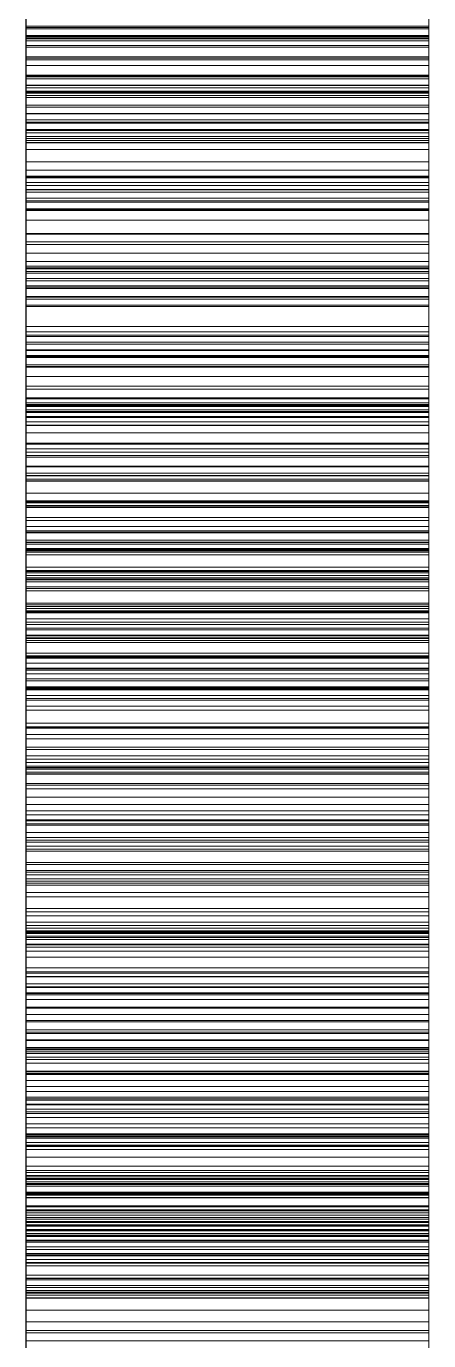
# Model space of a CAD drawing. Header units: millimetres. Extents: x 38 to 970, y 105 to 390.
# Drawn here: x 225 to 225.2, y 127.973 to 128.627 of the extents above; entities that cross this region are included whole.
import ezdxf

# ---------------------------------------------------------------- set-up
doc = ezdxf.new("R2010")
doc.units = ezdxf.units.MM
doc.linetypes.add('WP_HIDDEN', pattern=[2.3, 1.5, -0.8])
doc.layers.add('HIDDEN', color=7, linetype='WP_HIDDEN', lineweight=13)
doc.layers.add('VISIBLE', color=7, linetype='CONTINUOUS', lineweight=25)

msp = doc.modelspace()

# ---------------------------------------------------------------- linework, layer by layer
at = {"layer": 'HIDDEN', "ltscale": 1.428571}
for p, q in [((225, 128.39034), (225, 129.4316)), ((225, 129.4316), (225, 128.05533)), ((225.2, 129.4316), (225.2, 128.39034)), ((225.2, 128.05533), (225.2, 129.4316)), ((225, 129.18506), (225, 128.12785)), ((225.2, 128.12785), (225.2, 129.18506)), ((225, 127.66377), (225, 129.06905)), ((225.2, 129.06905), (225.2, 127.66377)), ((225, 127.97702), (225, 129.01829)), ((225, 129.01829), (225, 127.64202)), ((225.2, 129.01829), (225.2, 127.97702)), ((225.2, 127.64202), (225.2, 129.01829)), ((225, 128.12785), (225, 128.97623)), ((225.2, 128.97623), (225.2, 128.12785)), ((225, 128.4527), (225, 128.72099)), ((225.2, 128.72099), (225.2, 128.4527)), ((225, 128.70649), (225, 127.66377)), ((225.2, 127.66377), (225.2, 128.70649)), ((225, 128.66371), (225, 128.62111)), ((225, 128.61733), (225, 128.66203)), ((225, 128.37598), (225, 128.6609)), ((225, 128.6609), (225, 127.70627)), ((225.2, 128.62111), (225.2, 128.66371)), ((225.2, 128.66203), (225.2, 128.61733)), ((225.2, 128.6609), (225.2, 128.37598)), ((225.2, 127.70627), (225.2, 128.6609)), ((225, 128.65462), (225, 128.62083)), ((225.2, 128.62083), (225.2, 128.65462)), ((225, 128.64454), (225, 128.62237)), ((225, 128.6206), (225, 128.64263)), ((225.2, 128.62237), (225.2, 128.64454)), ((225.2, 128.64263), (225.2, 128.6206)), ((225, 128.60742), (225, 128.63688)), ((225, 128.59458), (225, 128.63452)), ((225.2, 128.63688), (225.2, 128.60742)), ((225.2, 128.63452), (225.2, 128.59458)), ((225, 128.59418), (225, 128.63417)), ((225, 128.63154), (225, 128.6263)), ((225, 128.63141), (225, 128.60171)), ((225, 128.63138), (225, 128.60084)), ((225, 128.63031), (225, 128.52521)), ((225, 128.62991), (225, 128.5834)), ((225, 128.59627), (225, 128.62818)), ((225, 128.62804), (225, 128.61172)), ((225.2, 128.63417), (225.2, 128.59418)), ((225.2, 128.6263), (225.2, 128.63154)), ((225.2, 128.60171), (225.2, 128.63141)), ((225.2, 128.60084), (225.2, 128.63138)), ((225.2, 128.52521), (225.2, 128.63031)), ((225.2, 128.5834), (225.2, 128.62991)), ((225.2, 128.62818), (225.2, 128.59627)), ((225.2, 128.61172), (225.2, 128.62804)), ((225, 128.61107), (225, 128.62759)), ((225, 128.58675), (225, 128.6269)), ((225, 128.6269), (225.2, 128.6269)), ((225, 128.6263), (225, 128.61967)), ((225, 128.6263), (225.2, 128.6263)), ((225, 128.6257), (225, 128.34813)), ((225, 128.62177), (225, 128.6257)), ((225, 128.6257), (225.2, 128.6257)), ((225, 128.62237), (225, 128.59753)), ((225, 128.62237), (225.2, 128.62237)), ((225, 128.6166), (225, 128.62177)), ((225, 128.62177), (225.2, 128.62177)), ((225.2, 128.62759), (225.2, 128.61107)), ((225.2, 128.6269), (225.2, 128.58675)), ((225.2, 128.61967), (225.2, 128.6263)), ((225.2, 128.34813), (225.2, 128.6257)), ((225.2, 128.6257), (225.2, 128.62177)), ((225.2, 128.59753), (225.2, 128.62237)), ((225.2, 128.62177), (225.2, 128.6166)), ((225, 128.62111), (225, 128.58032)), ((225, 128.62111), (225.2, 128.62111)), ((225, 128.62083), (225, 128.58773)), ((225, 128.62083), (225.2, 128.62083)), ((225, 128.59769), (225, 128.6206)), ((225, 128.6206), (225.2, 128.6206)), ((225, 128.61967), (225, 128.61164)), ((225, 128.61967), (225.2, 128.61967)), ((225, 128.57506), (225, 128.61733)), ((225, 128.61733), (225.2, 128.61733)), ((225, 128.61019), (225, 128.6166)), ((225, 128.6166), (225.2, 128.6166)), ((225.2, 128.58032), (225.2, 128.62111)), ((225.2, 128.58773), (225.2, 128.62083)), ((225.2, 128.6206), (225.2, 128.59769)), ((225.2, 128.61164), (225.2, 128.61967)), ((225.2, 128.61733), (225.2, 128.57506)), ((225.2, 128.6166), (225.2, 128.61019)), ((225, 128.61172), (225, 128.59243)), ((225, 128.61172), (225.2, 128.61172)), ((225, 128.61164), (225, 128.60222)), ((225, 128.61164), (225.2, 128.61164)), ((225, 128.61107), (225.2, 128.61107)), ((225, 128.59155), (225, 128.61107)), ((225, 128.60252), (225, 128.61019)), ((225, 128.61019), (225.2, 128.61019)), ((225.2, 128.59243), (225.2, 128.61172)), ((225.2, 128.60222), (225.2, 128.61164)), ((225.2, 128.61107), (225.2, 128.59155)), ((225.2, 128.61019), (225.2, 128.60252)), ((225, 128.57561), (225, 128.60742)), ((225, 128.60742), (225.2, 128.60742)), ((225, 128.59362), (225, 128.60252)), ((225, 128.60252), (225.2, 128.60252)), ((225, 128.60222), (225, 128.59141)), ((225, 128.60222), (225.2, 128.60222)), ((225, 128.60171), (225, 128.57104)), ((225, 128.60171), (225.2, 128.60171)), ((225.2, 128.60742), (225.2, 128.57561)), ((225.2, 128.60252), (225.2, 128.59362)), ((225.2, 128.59141), (225.2, 128.60222)), ((225.2, 128.57104), (225.2, 128.60171)), ((225, 128.60084), (225, 128.56899)), ((225, 128.60084), (225.2, 128.60084)), ((225, 128.57389), (225, 128.59769)), ((225, 128.59769), (225.2, 128.59769)), ((225, 128.59753), (225, 128.57012)), ((225, 128.59753), (225.2, 128.59753)), ((225, 128.5524), (225, 128.59627)), ((225, 128.59627), (225.2, 128.59627)), ((225.2, 128.56899), (225.2, 128.60084)), ((225.2, 128.59769), (225.2, 128.57389)), ((225.2, 128.57012), (225.2, 128.59753)), ((225.2, 128.59627), (225.2, 128.5524)), ((225, 128.55181), (225, 128.59458)), ((225, 128.59458), (225.2, 128.59458)), ((225, 128.55158), (225, 128.59418)), ((225, 128.59418), (225.2, 128.59418)), ((225, 128.58347), (225, 128.59362)), ((225, 128.59362), (225.2, 128.59362)), ((225, 128.59243), (225, 128.57017)), ((225, 128.59243), (225.2, 128.59243)), ((225, 128.59155), (225.2, 128.59155)), ((225, 128.56903), (225, 128.59155)), ((225, 128.59141), (225, 128.5792)), ((225, 128.59141), (225.2, 128.59141)), ((225.2, 128.59458), (225.2, 128.55181)), ((225.2, 128.59418), (225.2, 128.55158)), ((225.2, 128.59362), (225.2, 128.58347)), ((225.2, 128.57017), (225.2, 128.59243)), ((225.2, 128.59155), (225.2, 128.56903)), ((225.2, 128.5792), (225.2, 128.59141)), ((225, 128.58773), (225, 128.5553)), ((225, 128.58773), (225.2, 128.58773)), ((225, 128.54777), (225, 128.58675)), ((225, 128.58675), (225.2, 128.58675)), ((225, 128.57207), (225, 128.58347)), ((225, 128.58347), (225.2, 128.58347)), ((225, 128.5834), (225, 128.53619)), ((225, 128.5834), (225.2, 128.5834)), ((225.2, 128.5553), (225.2, 128.58773)), ((225.2, 128.58675), (225.2, 128.54777)), ((225.2, 128.58347), (225.2, 128.57207)), ((225.2, 128.53619), (225.2, 128.5834)), ((225, 128.58032), (225, 128.54134)), ((225, 128.58032), (225.2, 128.58032)), ((225, 128.5792), (225, 128.5656)), ((225, 128.5792), (225.2, 128.5792)), ((225, 128.5787), (225, 128.37016)), ((225, 128.33051), (225, 128.5787)), ((225, 128.5787), (225.2, 128.5787)), ((225, 128.54143), (225, 128.57561)), ((225, 128.57561), (225.2, 128.57561)), ((225.2, 128.54134), (225.2, 128.58032)), ((225.2, 128.5656), (225.2, 128.5792)), ((225.2, 128.5787), (225.2, 128.33051)), ((225.2, 128.37016), (225.2, 128.5787)), ((225.2, 128.57561), (225.2, 128.54143)), ((225, 128.53521), (225, 128.57506)), ((225, 128.57506), (225.2, 128.57506)), ((225, 128.54921), (225, 128.57389)), ((225, 128.57389), (225.2, 128.57389)), ((225, 128.55943), (225, 128.57207)), ((225, 128.57207), (225.2, 128.57207)), ((225, 128.57104), (225, 128.53942)), ((225, 128.57104), (225.2, 128.57104)), ((225, 128.57017), (225.2, 128.57017)), ((225, 128.57017), (225, 128.54568)), ((225, 128.57012), (225, 128.54015)), ((225, 128.57012), (225.2, 128.57012)), ((225, 128.56903), (225.2, 128.56903)), ((225, 128.54436), (225, 128.56903)), ((225, 128.56899), (225, 128.53584)), ((225, 128.56899), (225.2, 128.56899)), ((225.2, 128.57506), (225.2, 128.53521)), ((225.2, 128.57389), (225.2, 128.54921)), ((225.2, 128.57207), (225.2, 128.55943)), ((225.2, 128.53942), (225.2, 128.57104)), ((225.2, 128.54568), (225.2, 128.57017)), ((225.2, 128.54015), (225.2, 128.57012)), ((225.2, 128.56903), (225.2, 128.54436)), ((225.2, 128.53584), (225.2, 128.56899)), ((225, 128.5656), (225, 128.54556)), ((225, 128.5656), (225.2, 128.5656)), ((225.2, 128.54556), (225.2, 128.5656)), ((225, 128.54554), (225, 128.55943)), ((225, 128.55943), (225.2, 128.55943)), ((225.2, 128.55943), (225.2, 128.54554)), ((225, 128.5553), (225, 128.52356)), ((225, 128.5553), (225.2, 128.5553)), ((225, 128.4875), (225, 128.5524)), ((225, 128.5524), (225.2, 128.5524)), ((225, 128.50621), (225, 128.55181)), ((225, 128.55181), (225.2, 128.55181)), ((225, 128.50637), (225, 128.55158)), ((225, 128.55158), (225.2, 128.55158)), ((225.2, 128.52356), (225.2, 128.5553)), ((225.2, 128.5524), (225.2, 128.4875)), ((225.2, 128.55181), (225.2, 128.50621)), ((225.2, 128.55158), (225.2, 128.50637)), ((225, 128.52364), (225, 128.54921)), ((225, 128.54921), (225.2, 128.54921)), ((225, 128.50996), (225, 128.54777)), ((225, 128.54777), (225.2, 128.54777)), ((225, 128.54568), (225, 128.51969)), ((225, 128.54568), (225.2, 128.54568)), ((225, 128.54556), (225, 128.52377)), ((225, 128.54556), (225.2, 128.54556)), ((225, 128.53041), (225, 128.54554)), ((225, 128.54554), (225.2, 128.54554)), ((225, 128.54436), (225.2, 128.54436)), ((225, 128.51841), (225, 128.54436)), ((225.2, 128.54921), (225.2, 128.52364)), ((225.2, 128.54777), (225.2, 128.50996)), ((225.2, 128.51969), (225.2, 128.54568)), ((225.2, 128.52377), (225.2, 128.54556)), ((225.2, 128.54554), (225.2, 128.53041)), ((225.2, 128.54436), (225.2, 128.51841)), ((225, 128.50491), (225, 128.54143)), ((225, 128.54143), (225.2, 128.54143)), ((225, 128.54134), (225, 128.50418)), ((225, 128.54134), (225.2, 128.54134)), ((225, 128.54015), (225, 128.50763)), ((225, 128.54015), (225.2, 128.54015)), ((225, 128.53942), (225, 128.50683)), ((225, 128.53942), (225.2, 128.53942)), ((225, 128.53619), (225, 128.48827)), ((225, 128.53619), (225.2, 128.53619)), ((225.2, 128.54143), (225.2, 128.50491)), ((225.2, 128.50418), (225.2, 128.54134)), ((225.2, 128.50763), (225.2, 128.54015)), ((225.2, 128.50683), (225.2, 128.53942)), ((225.2, 128.48827), (225.2, 128.53619)), ((225, 128.53584), (225, 128.50139)), ((225, 128.53584), (225.2, 128.53584)), ((225, 128.49779), (225, 128.53521)), ((225, 128.53521), (225.2, 128.53521)), ((225, 128.51404), (225, 128.53041)), ((225, 128.53041), (225.2, 128.53041)), ((225.2, 128.50139), (225.2, 128.53584)), ((225.2, 128.53521), (225.2, 128.49779)), ((225.2, 128.53041), (225.2, 128.51404)), ((225, 128.52521), (225, 128.44207)), ((225, 128.52377), (225, 128.50023)), ((225, 128.52377), (225.2, 128.52377)), ((225, 128.49719), (225, 128.52364)), ((225, 128.52364), (225.2, 128.52364)), ((225, 128.52356), (225, 128.49249)), ((225, 128.52356), (225.2, 128.52356)), ((225.2, 128.44207), (225.2, 128.52521)), ((225.2, 128.50023), (225.2, 128.52377)), ((225.2, 128.52364), (225.2, 128.49719)), ((225.2, 128.49249), (225.2, 128.52356)), ((225, 128.51969), (225, 128.4922)), ((225, 128.51969), (225.2, 128.51969)), ((225, 128.51841), (225.2, 128.51841)), ((225, 128.49116), (225, 128.51841)), ((225.2, 128.4922), (225.2, 128.51969)), ((225.2, 128.51841), (225.2, 128.49116)), ((225, 128.49642), (225, 128.51404)), ((225, 128.51404), (225.2, 128.51404)), ((225.2, 128.51404), (225.2, 128.49642)), ((225, 128.47331), (225, 128.50996)), ((225, 128.50996), (225.2, 128.50996)), ((225, 128.50763), (225, 128.47254)), ((225, 128.50763), (225.2, 128.50763)), ((225, 128.50683), (225, 128.47327)), ((225, 128.50683), (225.2, 128.50683)), ((225, 128.45856), (225, 128.50637)), ((225, 128.50637), (225.2, 128.50637)), ((225, 128.45777), (225, 128.50621)), ((225, 128.50621), (225.2, 128.50621)), ((225, 128.46602), (225, 128.50491)), ((225, 128.50491), (225.2, 128.50491)), ((225, 128.50418), (225, 128.46883)), ((225, 128.50418), (225.2, 128.50418)), ((225.2, 128.50996), (225.2, 128.47331)), ((225.2, 128.47254), (225.2, 128.50763)), ((225.2, 128.47327), (225.2, 128.50683)), ((225.2, 128.50637), (225.2, 128.45856)), ((225.2, 128.50621), (225.2, 128.45777)), ((225.2, 128.50491), (225.2, 128.46602)), ((225.2, 128.46883), (225.2, 128.50418)), ((225, 128.50139), (225, 128.46563)), ((225, 128.50139), (225.2, 128.50139)), ((225, 128.50023), (225, 128.47493)), ((225, 128.50023), (225.2, 128.50023)), ((225, 128.46279), (225, 128.49779)), ((225, 128.49779), (225.2, 128.49779)), ((225, 128.46985), (225, 128.49719)), ((225, 128.49719), (225.2, 128.49719)), ((225.2, 128.46563), (225.2, 128.50139)), ((225.2, 128.47493), (225.2, 128.50023)), ((225.2, 128.49779), (225.2, 128.46279)), ((225.2, 128.49719), (225.2, 128.46985)), ((225, 128.47755), (225, 128.49642)), ((225, 128.49642), (225.2, 128.49642)), ((225, 128.49249), (225, 128.4621)), ((225, 128.49249), (225.2, 128.49249)), ((225, 128.4922), (225, 128.4632)), ((225, 128.4922), (225.2, 128.4922)), ((225, 128.49116), (225.2, 128.49116)), ((225, 128.46263), (225, 128.49116)), ((225.2, 128.49642), (225.2, 128.47755)), ((225.2, 128.4621), (225.2, 128.49249)), ((225.2, 128.4632), (225.2, 128.4922)), ((225.2, 128.49116), (225.2, 128.46263)), ((225, 128.48827), (225, 128.43966)), ((225, 128.48827), (225.2, 128.48827)), ((225, 128.40158), (225, 128.4875)), ((225, 128.4875), (225.2, 128.4875)), ((225.2, 128.43966), (225.2, 128.48827)), ((225.2, 128.4875), (225.2, 128.40158)), ((225, 128.45744), (225, 128.47755)), ((225, 128.47755), (225.2, 128.47755)), ((225.2, 128.47755), (225.2, 128.45744)), ((225, 128.47493), (225, 128.44789)), ((225, 128.47493), (225.2, 128.47493)), ((225, 128.43783), (225, 128.47331)), ((225, 128.47331), (225.2, 128.47331)), ((225, 128.47327), (225, 128.43876)), ((225, 128.47327), (225.2, 128.47327)), ((225, 128.47254), (225, 128.43489)), ((225, 128.47254), (225.2, 128.47254)), ((225.2, 128.44789), (225.2, 128.47493)), ((225.2, 128.47331), (225.2, 128.43783)), ((225.2, 128.43876), (225.2, 128.47327)), ((225.2, 128.43489), (225.2, 128.47254)), ((225, 128.44163), (225, 128.46985)), ((225, 128.46985), (225.2, 128.46985)), ((225, 128.46883), (225, 128.4353)), ((225, 128.46883), (225.2, 128.46883)), ((225, 128.42478), (225, 128.46602)), ((225, 128.46602), (225.2, 128.46602)), ((225, 128.46563), (225, 128.42856)), ((225, 128.46563), (225.2, 128.46563)), ((225.2, 128.46985), (225.2, 128.44163)), ((225.2, 128.4353), (225.2, 128.46883)), ((225.2, 128.46602), (225.2, 128.42478)), ((225.2, 128.42856), (225.2, 128.46563)), ((225, 128.4632), (225, 128.43271)), ((225, 128.4632), (225.2, 128.4632)), ((225, 128.43022), (225, 128.46279)), ((225, 128.46279), (225.2, 128.46279)), ((225, 128.46263), (225.2, 128.46263)), ((225, 128.43282), (225, 128.46263)), ((225, 128.4621), (225, 128.43239)), ((225, 128.4621), (225.2, 128.4621)), ((225, 128.40813), (225, 128.45856)), ((225, 128.45856), (225.2, 128.45856)), ((225, 128.40787), (225, 128.45777)), ((225, 128.45777), (225.2, 128.45777)), ((225.2, 128.43271), (225.2, 128.4632)), ((225.2, 128.46279), (225.2, 128.43022)), ((225.2, 128.46263), (225.2, 128.43282)), ((225.2, 128.43239), (225.2, 128.4621)), ((225.2, 128.45856), (225.2, 128.40813)), ((225.2, 128.45777), (225.2, 128.40787)), ((225, 128.43608), (225, 128.45744)), ((225, 128.45744), (225.2, 128.45744)), ((225, 128.44638), (225, 128.4527)), ((225, 128.4527), (225.2, 128.4527)), ((225.2, 128.45744), (225.2, 128.43608)), ((225.2, 128.4527), (225.2, 128.44638)), ((225, 128.44789), (225, 128.41909)), ((225, 128.44789), (225.2, 128.44789)), ((225, 128.43829), (225, 128.44638)), ((225, 128.44638), (225.2, 128.44638)), ((225.2, 128.41909), (225.2, 128.44789)), ((225.2, 128.44638), (225.2, 128.43829)), ((225, 128.44207), (225, 128.36596)), ((225, 128.44207), (225.2, 128.44207)), ((225, 128.41253), (225, 128.44163)), ((225, 128.44163), (225.2, 128.44163)), ((225, 128.43966), (225, 128.39034)), ((225, 128.43966), (225.2, 128.43966)), ((225, 128.43876), (225, 128.40328)), ((225, 128.43876), (225.2, 128.43876)), ((225, 128.42843), (225, 128.43829)), ((225, 128.43829), (225.2, 128.43829)), ((225.2, 128.36596), (225.2, 128.44207)), ((225.2, 128.44163), (225.2, 128.41253)), ((225.2, 128.39034), (225.2, 128.43966)), ((225.2, 128.40328), (225.2, 128.43876)), ((225.2, 128.43829), (225.2, 128.42843)), ((225, 128.40352), (225, 128.43783)), ((225, 128.43783), (225.2, 128.43783)), ((225, 128.41348), (225, 128.43608)), ((225, 128.43608), (225.2, 128.43608)), ((225, 128.4353), (225, 128.41949)), ((225, 128.4353), (225.2, 128.4353)), ((225, 128.43489), (225, 128.39468)), ((225, 128.43489), (225.2, 128.43489)), ((225, 128.43282), (225.2, 128.43282)), ((225, 128.40171), (225, 128.43282)), ((225, 128.43271), (225, 128.40071)), ((225, 128.43271), (225.2, 128.43271)), ((225, 128.43239), (225, 128.40337)), ((225, 128.43239), (225.2, 128.43239)), ((225.2, 128.43783), (225.2, 128.40352)), ((225.2, 128.43608), (225.2, 128.41348)), ((225.2, 128.41949), (225.2, 128.4353)), ((225.2, 128.39468), (225.2, 128.43489)), ((225.2, 128.43282), (225.2, 128.40171)), ((225.2, 128.40071), (225.2, 128.43271)), ((225.2, 128.40337), (225.2, 128.43239)), ((225, 128.41503), (225, 128.43022)), ((225, 128.43022), (225.2, 128.43022)), ((225, 128.42856), (225, 128.39019)), ((225, 128.42856), (225.2, 128.42856)), ((225, 128.4168), (225, 128.42843)), ((225, 128.42843), (225.2, 128.42843)), ((225.2, 128.43022), (225.2, 128.41503)), ((225.2, 128.39019), (225.2, 128.42856)), ((225.2, 128.42843), (225.2, 128.4168)), ((225, 128.38118), (225, 128.42478)), ((225, 128.42478), (225.2, 128.42478)), ((225, 128.41949), (225, 128.4047)), ((225, 128.41949), (225.2, 128.41949)), ((225, 128.41909), (225, 128.38854)), ((225, 128.41909), (225.2, 128.41909)), ((225.2, 128.42478), (225.2, 128.38118)), ((225.2, 128.4047), (225.2, 128.41949)), ((225.2, 128.38854), (225.2, 128.41909)), ((225, 128.40341), (225, 128.4168)), ((225, 128.4168), (225.2, 128.4168)), ((225, 128.40082), (225, 128.41503)), ((225, 128.41503), (225.2, 128.41503)), ((225, 128.38984), (225, 128.41348)), ((225, 128.41348), (225.2, 128.41348)), ((225, 128.38254), (225, 128.41253)), ((225, 128.41253), (225.2, 128.41253)), ((225.2, 128.4168), (225.2, 128.40341)), ((225.2, 128.41503), (225.2, 128.40082)), ((225.2, 128.41348), (225.2, 128.38984)), ((225.2, 128.41253), (225.2, 128.38254)), ((225, 128.35509), (225, 128.40813)), ((225, 128.40813), (225.2, 128.40813)), ((225, 128.35784), (225, 128.40787)), ((225, 128.40787), (225.2, 128.40787)), ((225.2, 128.40813), (225.2, 128.35509)), ((225.2, 128.40787), (225.2, 128.35784)), ((225, 128.4047), (225, 128.39094)), ((225, 128.4047), (225.2, 128.4047)), ((225, 128.37037), (225, 128.40352)), ((225, 128.40352), (225.2, 128.40352)), ((225, 128.38825), (225, 128.40341)), ((225, 128.40341), (225.2, 128.40341)), ((225, 128.40337), (225, 128.37502)), ((225, 128.40337), (225.2, 128.40337)), ((225, 128.40328), (225, 128.36683)), ((225, 128.40328), (225.2, 128.40328)), ((225, 128.40171), (225.2, 128.40171)), ((225, 128.36932), (225, 128.40171)), ((225, 128.29462), (225, 128.40158)), ((225, 128.40158), (225.2, 128.40158)), ((225, 128.38759), (225, 128.40082)), ((225, 128.40082), (225.2, 128.40082)), ((225, 128.40071), (225, 128.36721)), ((225, 128.40071), (225.2, 128.40071)), ((225.2, 128.39094), (225.2, 128.4047)), ((225.2, 128.40352), (225.2, 128.37037)), ((225.2, 128.40341), (225.2, 128.38825)), ((225.2, 128.37502), (225.2, 128.40337)), ((225.2, 128.36683), (225.2, 128.40328)), ((225.2, 128.40171), (225.2, 128.36932)), ((225.2, 128.40158), (225.2, 128.29462)), ((225.2, 128.40082), (225.2, 128.38759)), ((225.2, 128.36721), (225.2, 128.40071)), ((225, 128.39468), (225, 128.35191)), ((225, 128.39468), (225.2, 128.39468)), ((225.2, 128.35191), (225.2, 128.39468)), ((225, 128.39094), (225, 128.37819)), ((225, 128.39094), (225.2, 128.39094)), ((225, 128.39034), (225.2, 128.39034)), ((225, 128.39019), (225, 128.35052)), ((225, 128.39019), (225.2, 128.39019)), ((225, 128.36535), (225, 128.38984)), ((225, 128.38984), (225.2, 128.38984)), ((225, 128.38854), (225, 128.35624)), ((225, 128.38854), (225.2, 128.38854)), ((225, 128.37133), (225, 128.38825)), ((225, 128.38825), (225.2, 128.38825)), ((225, 128.37534), (225, 128.38759)), ((225, 128.38759), (225.2, 128.38759)), ((225.2, 128.37819), (225.2, 128.39094)), ((225.2, 128.35052), (225.2, 128.39019)), ((225.2, 128.38984), (225.2, 128.36535)), ((225.2, 128.35624), (225.2, 128.38854)), ((225.2, 128.38825), (225.2, 128.37133)), ((225.2, 128.38759), (225.2, 128.37534)), ((225, 128.35166), (225, 128.38254)), ((225, 128.38254), (225.2, 128.38254)), ((225, 128.33523), (225, 128.38118)), ((225, 128.38118), (225.2, 128.38118)), ((225.2, 128.38254), (225.2, 128.35166)), ((225.2, 128.38118), (225.2, 128.33523)), ((225, 128.37819), (225, 128.36647)), ((225, 128.37819), (225.2, 128.37819)), ((225, 128.04553), (225, 128.37598)), ((225, 128.37598), (225.2, 128.37598)), ((225, 127.69452), (225, 128.37598)), ((225, 128.37598), (225, 127.76355)), ((225, 128.36407), (225, 128.37534)), ((225, 128.37534), (225.2, 128.37534)), ((225, 128.37502), (225, 128.34735)), ((225, 128.37502), (225.2, 128.37502)), ((225.2, 128.36647), (225.2, 128.37819)), ((225.2, 128.37598), (225.2, 128.04553)), ((225.2, 128.37598), (225.2, 127.69452)), ((225.2, 127.76355), (225.2, 128.37598)), ((225.2, 128.37534), (225.2, 128.36407)), ((225.2, 128.34735), (225.2, 128.37502)), ((225, 128.35263), (225, 128.37133)), ((225, 128.37133), (225.2, 128.37133)), ((225, 128.3384), (225, 128.37037)), ((225, 128.37037), (225.2, 128.37037)), ((225, 128.37016), (225, 127.29953)), ((225, 128.37016), (225.2, 128.37016)), ((225, 128.36932), (225.2, 128.36932)), ((225, 128.33564), (225, 128.36932)), ((225, 128.36721), (225, 128.33221)), ((225, 128.36721), (225.2, 128.36721)), ((225, 128.36683), (225, 128.32943)), ((225, 128.36683), (225.2, 128.36683)), ((225, 128.36647), (225, 128.35576)), ((225, 128.36647), (225.2, 128.36647)), ((225.2, 128.37133), (225.2, 128.35263)), ((225.2, 128.37037), (225.2, 128.3384)), ((225.2, 127.29953), (225.2, 128.37016)), ((225.2, 128.36932), (225.2, 128.33564)), ((225.2, 128.33221), (225.2, 128.36721)), ((225.2, 128.32943), (225.2, 128.36683)), ((225.2, 128.35576), (225.2, 128.36647)), ((225, 128.36596), (225, 128.29687)), ((225, 128.36596), (225.2, 128.36596)), ((225, 128.34002), (225, 128.36535)), ((225, 128.36535), (225.2, 128.36535)), ((225, 128.35378), (225, 128.36407)), ((225, 128.36407), (225.2, 128.36407)), ((225.2, 128.29687), (225.2, 128.36596)), ((225.2, 128.36535), (225.2, 128.34002)), ((225.2, 128.36407), (225.2, 128.35378)), ((225, 128.30771), (225, 128.35784)), ((225, 128.35784), (225.2, 128.35784)), ((225, 128.35624), (225, 128.3215)), ((225, 128.35624), (225.2, 128.35624)), ((225, 128.35576), (225, 128.34607)), ((225, 128.35576), (225.2, 128.35576)), ((225, 128.31023), (225, 128.35509)), ((225, 128.35509), (225.2, 128.35509)), ((225, 128.33614), (225, 128.35378)), ((225, 128.35378), (225.2, 128.35378)), ((225.2, 128.35784), (225.2, 128.30771)), ((225.2, 128.3215), (225.2, 128.35624)), ((225.2, 128.34607), (225.2, 128.35576)), ((225.2, 128.35509), (225.2, 128.31023)), ((225.2, 128.35378), (225.2, 128.33614)), ((225, 128.32402), (225, 128.35263)), ((225, 128.35263), (225.2, 128.35263)), ((225, 128.35191), (225, 128.3075)), ((225, 128.35191), (225.2, 128.35191)), ((225, 128.32675), (225, 128.35166)), ((225, 128.35166), (225.2, 128.35166)), ((225, 128.35052), (225, 128.32393)), ((225, 128.35052), (225.2, 128.35052)), ((225, 128.34813), (225, 128.33915)), ((225, 128.34813), (225.2, 128.34813)), ((225, 128.34735), (225, 128.32036)), ((225, 128.34735), (225.2, 128.34735)), ((225.2, 128.35263), (225.2, 128.32402)), ((225.2, 128.3075), (225.2, 128.35191)), ((225.2, 128.35166), (225.2, 128.32675)), ((225.2, 128.32393), (225.2, 128.35052)), ((225.2, 128.33915), (225.2, 128.34813)), ((225.2, 128.32036), (225.2, 128.34735)), ((225, 128.34607), (225, 128.3374)), ((225, 128.34607), (225.2, 128.34607)), ((225, 128.31385), (225, 128.34002)), ((225, 128.34002), (225.2, 128.34002)), ((225.2, 128.3374), (225.2, 128.34607)), ((225.2, 128.34002), (225.2, 128.31385)), ((225, 128.33915), (225, 128.32762)), ((225, 128.33915), (225.2, 128.33915)), ((225, 128.30758), (225, 128.3384)), ((225, 128.3384), (225.2, 128.3384)), ((225, 128.3374), (225, 128.32313)), ((225, 128.3374), (225.2, 128.3374)), ((225, 128.32242), (225, 128.33614)), ((225, 128.33614), (225.2, 128.33614)), ((225, 128.33564), (225.2, 128.33564)), ((225, 128.30138), (225, 128.33564)), ((225, 128.29169), (225, 128.33523)), ((225, 128.33523), (225.2, 128.33523)), ((225.2, 128.32762), (225.2, 128.33915)), ((225.2, 128.3384), (225.2, 128.30758)), ((225.2, 128.32313), (225.2, 128.3374)), ((225.2, 128.33614), (225.2, 128.32242)), ((225.2, 128.33564), (225.2, 128.30138)), ((225.2, 128.33523), (225.2, 128.29169)), ((225, 128.33221), (225, 128.29746)), ((225, 128.33221), (225.2, 128.33221)), ((225, 128.31513), (225, 128.33051)), ((225, 128.33051), (225.2, 128.33051)), ((225, 128.32943), (225, 128.29168)), ((225, 128.32943), (225.2, 128.32943)), ((225, 128.32762), (225, 128.31354)), ((225, 128.32762), (225.2, 128.32762)), ((225.2, 128.29746), (225.2, 128.33221)), ((225.2, 128.33051), (225.2, 128.31513)), ((225.2, 128.29168), (225.2, 128.32943)), ((225.2, 128.31354), (225.2, 128.32762)), ((225, 128.30236), (225, 128.32675)), ((225, 128.32675), (225.2, 128.32675)), ((225, 128.29258), (225, 128.32402)), ((225, 128.32402), (225.2, 128.32402)), ((225, 128.32393), (225, 128.29793)), ((225, 128.32393), (225.2, 128.32393)), ((225, 128.32313), (225, 128.31293)), ((225, 128.32313), (225.2, 128.32313)), ((225, 128.31261), (225, 128.32242)), ((225, 128.32242), (225.2, 128.32242)), ((225, 128.3215), (225, 128.28881)), ((225, 128.3215), (225.2, 128.3215)), ((225.2, 128.32675), (225.2, 128.30236)), ((225.2, 128.32402), (225.2, 128.29258)), ((225.2, 128.29793), (225.2, 128.32393)), ((225.2, 128.31293), (225.2, 128.32313)), ((225.2, 128.32242), (225.2, 128.31261)), ((225.2, 128.28881), (225.2, 128.3215)), ((225, 128.32036), (225, 128.29406)), ((225, 128.32036), (225.2, 128.32036)), ((225, 128.29838), (225, 128.31513)), ((225, 128.31513), (225.2, 128.31513)), ((225.2, 128.29406), (225.2, 128.32036)), ((225.2, 128.31513), (225.2, 128.29838)), ((225, 128.28683), (225, 128.31385)), ((225, 128.31385), (225.2, 128.31385)), ((225, 128.31354), (225, 128.29691)), ((225, 128.31354), (225.2, 128.31354)), ((225, 128.31293), (225, 128.30681)), ((225, 128.31293), (225.2, 128.31293)), ((225, 128.30673), (225, 128.31261)), ((225, 128.31261), (225.2, 128.31261)), ((225, 128.26718), (225, 128.31023)), ((225, 128.31023), (225.2, 128.31023)), ((225, 128.25746), (225, 128.30771)), ((225, 128.30771), (225.2, 128.30771)), ((225, 128.27794), (225, 128.30758)), ((225, 128.30758), (225.2, 128.30758)), ((225, 128.3075), (225, 128.2624)), ((225, 128.3075), (225.2, 128.3075)), ((225.2, 128.31385), (225.2, 128.28683)), ((225.2, 128.29691), (225.2, 128.31354)), ((225.2, 128.30681), (225.2, 128.31293)), ((225.2, 128.31261), (225.2, 128.30673)), ((225.2, 128.31023), (225.2, 128.26718)), ((225.2, 128.30771), (225.2, 128.25746)), ((225.2, 128.30758), (225.2, 128.27794)), ((225.2, 128.2624), (225.2, 128.3075)), ((225, 128.30681), (225, 128.30477)), ((225, 128.30681), (225.2, 128.30681)), ((225, 128.30477), (225, 128.30673)), ((225, 128.30673), (225.2, 128.30673)), ((225, 128.30477), (225.2, 128.30477)), ((225, 128.27849), (225, 128.30236)), ((225, 128.30236), (225.2, 128.30236)), ((225, 128.30138), (225.2, 128.30138)), ((225, 128.2684), (225, 128.30138)), ((225.2, 128.30477), (225.2, 128.30681)), ((225.2, 128.30673), (225.2, 128.30477)), ((225.2, 128.30236), (225.2, 128.27849)), ((225.2, 128.30138), (225.2, 128.2684)), ((225, 128.28025), (225, 128.29838)), ((225, 128.29838), (225.2, 128.29838)), ((225, 128.29793), (225, 128.27252)), ((225, 128.29793), (225.2, 128.29793)), ((225, 128.29746), (225, 128.26414)), ((225, 128.29746), (225.2, 128.29746)), ((225, 128.29691), (225, 128.27774)), ((225, 128.29691), (225.2, 128.29691)), ((225, 128.29687), (225, 128.2348)), ((225, 128.29687), (225.2, 128.29687)), ((225, 128.16397), (225, 128.29462)), ((225.2, 128.29838), (225.2, 128.28025)), ((225.2, 128.27252), (225.2, 128.29793)), ((225.2, 128.26414), (225.2, 128.29746)), ((225.2, 128.27774), (225.2, 128.29691)), ((225.2, 128.2348), (225.2, 128.29687)), ((225.2, 128.29462), (225.2, 128.16397)), ((225, 128.29406), (225, 128.26843)), ((225, 128.29406), (225.2, 128.29406)), ((225, 128.25831), (225, 128.29258)), ((225, 128.29258), (225.2, 128.29258)), ((225, 128.25025), (225, 128.29169)), ((225, 128.29169), (225.2, 128.29169)), ((225, 128.29168), (225, 128.25492)), ((225, 128.29168), (225.2, 128.29168)), ((225, 128.28881), (225, 128.25815)), ((225, 128.28881), (225.2, 128.28881)), ((225.2, 128.26843), (225.2, 128.29406)), ((225.2, 128.29258), (225.2, 128.25831)), ((225.2, 128.29169), (225.2, 128.25025)), ((225.2, 128.25492), (225.2, 128.29168)), ((225.2, 128.25815), (225.2, 128.28881)), ((225, 128.25897), (225, 128.28683)), ((225, 128.28683), (225.2, 128.28683)), ((225.2, 128.28683), (225.2, 128.25897)), ((225, 128.26075), (225, 128.28025)), ((225, 128.28025), (225.2, 128.28025)), ((225, 128.25513), (225, 128.27849)), ((225, 128.27849), (225.2, 128.27849)), ((225, 128.24946), (225, 128.27794)), ((225, 128.27794), (225.2, 128.27794)), ((225, 128.27774), (225, 128.25602)), ((225, 128.27774), (225.2, 128.27774)), ((225, 128.2747), (225, 128.22594)), ((225, 128.15868), (225, 128.2747)), ((225, 128.2747), (225.2, 128.2747)), ((225.2, 128.28025), (225.2, 128.26075)), ((225.2, 128.27849), (225.2, 128.25513)), ((225.2, 128.27794), (225.2, 128.24946)), ((225.2, 128.25602), (225.2, 128.27774)), ((225.2, 128.2747), (225.2, 128.15868)), ((225.2, 128.22594), (225.2, 128.2747)), ((225, 128.27252), (225, 128.2477)), ((225, 128.27252), (225.2, 128.27252)), ((225, 128.26843), (225, 128.24348)), ((225, 128.26843), (225.2, 128.26843)), ((225, 128.2684), (225.2, 128.2684)), ((225, 128.23667), (225, 128.2684)), ((225.2, 128.2477), (225.2, 128.27252)), ((225.2, 128.24348), (225.2, 128.26843)), ((225.2, 128.2684), (225.2, 128.23667)), ((225, 128.22593), (225, 128.26718)), ((225, 128.26718), (225.2, 128.26718)), ((225, 128.26414), (225, 128.23225)), ((225, 128.26414), (225.2, 128.26414)), ((225, 128.2624), (225, 128.21659)), ((225, 128.2624), (225.2, 128.2624)), ((225.2, 128.26718), (225.2, 128.22593)), ((225.2, 128.23225), (225.2, 128.26414)), ((225.2, 128.21659), (225.2, 128.2624)), ((225, 128.23987), (225, 128.26075)), ((225, 128.26075), (225.2, 128.26075)), ((225, 128.23027), (225, 128.25897)), ((225, 128.25897), (225.2, 128.25897)), ((225, 128.2212), (225, 128.25831)), ((225, 128.25831), (225.2, 128.25831)), ((225, 128.25815), (225, 128.22953)), ((225, 128.25815), (225.2, 128.25815)), ((225, 128.2071), (225, 128.25746)), ((225, 128.25746), (225.2, 128.25746)), ((225, 128.25602), (225, 128.23175)), ((225, 128.25602), (225.2, 128.25602)), ((225, 128.2323), (225, 128.25513)), ((225, 128.25513), (225.2, 128.25513)), ((225.2, 128.26075), (225.2, 128.23987)), ((225.2, 128.25897), (225.2, 128.23027)), ((225.2, 128.25831), (225.2, 128.2212)), ((225.2, 128.22953), (225.2, 128.25815)), ((225.2, 128.25746), (225.2, 128.2071)), ((225.2, 128.23175), (225.2, 128.25602)), ((225.2, 128.25513), (225.2, 128.2323)), ((225, 128.25492), (225, 128.21917)), ((225, 128.25492), (225.2, 128.25492)), ((225, 128.21093), (225, 128.25025)), ((225, 128.25025), (225.2, 128.25025)), ((225, 128.22215), (225, 128.24946)), ((225, 128.24946), (225.2, 128.24946)), ((225.2, 128.21917), (225.2, 128.25492)), ((225.2, 128.25025), (225.2, 128.21093)), ((225.2, 128.24946), (225.2, 128.22215)), ((225, 128.2477), (225, 128.22346)), ((225, 128.2477), (225.2, 128.2477)), ((225, 128.24348), (225, 128.21921)), ((225, 128.24348), (225.2, 128.24348)), ((225.2, 128.22346), (225.2, 128.2477)), ((225.2, 128.21921), (225.2, 128.24348)), ((225, 128.21761), (225, 128.23987)), ((225, 128.23987), (225.2, 128.23987)), ((225, 128.23667), (225.2, 128.23667)), ((225, 128.20622), (225, 128.23667)), ((225.2, 128.23987), (225.2, 128.21761)), ((225.2, 128.23667), (225.2, 128.20622)), ((225, 128.2348), (225, 128.17976)), ((225, 128.2348), (225.2, 128.2348)), ((225, 128.20998), (225, 128.2323)), ((225, 128.2323), (225.2, 128.2323)), ((225, 128.23225), (225, 128.20179)), ((225, 128.23225), (225.2, 128.23225)), ((225, 128.23175), (225, 128.20494)), ((225, 128.23175), (225.2, 128.23175)), ((225, 128.20072), (225, 128.23027)), ((225, 128.23027), (225.2, 128.23027)), ((225, 128.22953), (225, 128.20295)), ((225, 128.22953), (225.2, 128.22953)), ((225.2, 128.17976), (225.2, 128.2348)), ((225.2, 128.2323), (225.2, 128.20998)), ((225.2, 128.20179), (225.2, 128.23225)), ((225.2, 128.20494), (225.2, 128.23175)), ((225.2, 128.23027), (225.2, 128.20072)), ((225.2, 128.20295), (225.2, 128.22953)), ((225, 128.22594), (225, 128.17658)), ((225, 128.22594), (225.2, 128.22594)), ((225, 128.18649), (225, 128.22593)), ((225, 128.22593), (225.2, 128.22593)), ((225, 128.22346), (225, 128.19982)), ((225, 128.22346), (225.2, 128.22346)), ((225.2, 128.17658), (225.2, 128.22594)), ((225.2, 128.22593), (225.2, 128.18649)), ((225.2, 128.19982), (225.2, 128.22346)), ((225, 128.19601), (225, 128.22215)), ((225, 128.22215), (225.2, 128.22215)), ((225, 128.18127), (225, 128.2212)), ((225, 128.2212), (225.2, 128.2212)), ((225, 128.21921), (225, 128.19603)), ((225, 128.21921), (225.2, 128.21921)), ((225, 128.21917), (225, 128.18441)), ((225, 128.21917), (225.2, 128.21917)), ((225, 128.19397), (225, 128.21761)), ((225, 128.21761), (225.2, 128.21761)), ((225, 128.21659), (225, 128.17008)), ((225, 128.21659), (225.2, 128.21659)), ((225.2, 128.22215), (225.2, 128.19601)), ((225.2, 128.2212), (225.2, 128.18127)), ((225.2, 128.19603), (225.2, 128.21921)), ((225.2, 128.18441), (225.2, 128.21917)), ((225.2, 128.21761), (225.2, 128.19397)), ((225.2, 128.17008), (225.2, 128.21659)), ((225, 128.17371), (225, 128.21093)), ((225, 128.21093), (225.2, 128.21093)), ((225, 128.18818), (225, 128.20998)), ((225, 128.20998), (225.2, 128.20998)), ((225.2, 128.21093), (225.2, 128.17371)), ((225.2, 128.20998), (225.2, 128.18818)), ((225, 128.15662), (225, 128.2071)), ((225, 128.2071), (225.2, 128.2071)), ((225, 128.20622), (225.2, 128.20622)), ((225, 128.17704), (225, 128.20622)), ((225, 128.20494), (225, 128.17613)), ((225, 128.20494), (225.2, 128.20494)), ((225, 128.20295), (225, 128.17841)), ((225, 128.20295), (225.2, 128.20295)), ((225.2, 128.2071), (225.2, 128.15662)), ((225.2, 128.20622), (225.2, 128.17704)), ((225.2, 128.17613), (225.2, 128.20494)), ((225.2, 128.17841), (225.2, 128.20295)), ((225, 128.20179), (225, 128.17276)), ((225, 128.20179), (225.2, 128.20179)), ((225, 128.17033), (225, 128.20072)), ((225, 128.20072), (225.2, 128.20072)), ((225, 128.19982), (225, 128.17677)), ((225, 128.19982), (225.2, 128.19982)), ((225.2, 128.17276), (225.2, 128.20179)), ((225.2, 128.20072), (225.2, 128.17033)), ((225.2, 128.17677), (225.2, 128.19982)), ((225, 128.19603), (225, 128.17434)), ((225, 128.19603), (225.2, 128.19603)), ((225, 128.17564), (225, 128.19601)), ((225, 128.19601), (225.2, 128.19601)), ((225, 128.16896), (225, 128.19397)), ((225, 128.19397), (225.2, 128.19397)), ((225.2, 128.17434), (225.2, 128.19603)), ((225.2, 128.19601), (225.2, 128.17564)), ((225.2, 128.19397), (225.2, 128.16896)), ((225, 128.1669), (225, 128.18818)), ((225, 128.18818), (225.2, 128.18818)), ((225, 128.14885), (225, 128.18649)), ((225, 128.18649), (225.2, 128.18649)), ((225, 128.18441), (225, 128.15064)), ((225, 128.18441), (225.2, 128.18441)), ((225.2, 128.18818), (225.2, 128.1669)), ((225.2, 128.18649), (225.2, 128.14885)), ((225.2, 128.15064), (225.2, 128.18441)), ((225, 128.1385), (225, 128.18127)), ((225, 128.18127), (225.2, 128.18127)), ((225, 128.17976), (225, 128.13174)), ((225, 128.17976), (225.2, 128.17976)), ((225, 128.17841), (225, 128.1559)), ((225, 128.17841), (225.2, 128.17841)), ((225, 128.17704), (225.2, 128.17704)), ((225, 128.14913), (225, 128.17704)), ((225, 128.17677), (225, 128.15431)), ((225, 128.17677), (225.2, 128.17677)), ((225.2, 128.18127), (225.2, 128.1385)), ((225.2, 128.13174), (225.2, 128.17976)), ((225.2, 128.1559), (225.2, 128.17841)), ((225.2, 128.17704), (225.2, 128.14913)), ((225.2, 128.15431), (225.2, 128.17677)), ((225, 128.17658), (225, 128.12662)), ((225, 128.17658), (225.2, 128.17658)), ((225, 128.17613), (225, 128.14587)), ((225, 128.17613), (225.2, 128.17613)), ((225, 128.15658), (225, 128.17564)), ((225, 128.17564), (225.2, 128.17564)), ((225, 128.17434), (225, 128.15415)), ((225, 128.17434), (225.2, 128.17434)), ((225, 128.1386), (225, 128.17371)), ((225, 128.17371), (225.2, 128.17371)), ((225, 128.17276), (225, 128.14516)), ((225, 128.17276), (225.2, 128.17276)), ((225, 128.13909), (225, 128.17033)), ((225, 128.17033), (225.2, 128.17033)), ((225, 128.17008), (225, 128.12287)), ((225, 128.17008), (225.2, 128.17008)), ((225.2, 128.12662), (225.2, 128.17658)), ((225.2, 128.14587), (225.2, 128.17613)), ((225.2, 128.17564), (225.2, 128.15658)), ((225.2, 128.15415), (225.2, 128.17434)), ((225.2, 128.17371), (225.2, 128.1386)), ((225.2, 128.14516), (225.2, 128.17276)), ((225.2, 128.17033), (225.2, 128.13909)), ((225.2, 128.12287), (225.2, 128.17008)), ((225, 128.14287), (225, 128.16896)), ((225, 128.16896), (225.2, 128.16896)), ((225, 128.14613), (225, 128.1669)), ((225, 128.1669), (225.2, 128.1669)), ((225, 128.05334), (225, 128.16397)), ((225, 128.16397), (225.2, 128.16397)), ((225.2, 128.16896), (225.2, 128.14287)), ((225.2, 128.1669), (225.2, 128.14613)), ((225.2, 128.16397), (225.2, 128.05334)), ((225, 127.29953), (225, 128.15868)), ((225, 128.15868), (225.2, 128.15868)), ((225.2, 128.15868), (225.2, 127.29953)), ((225, 128.10604), (225, 128.15662)), ((225, 128.15662), (225.2, 128.15662)), ((225, 128.13884), (225, 128.15658)), ((225, 128.15658), (225.2, 128.15658)), ((225, 128.1559), (225, 128.13544)), ((225, 128.1559), (225.2, 128.1559)), ((225, 128.15431), (225, 128.13244)), ((225, 128.15431), (225.2, 128.15431)), ((225, 128.15415), (225, 128.13546)), ((225, 128.15415), (225.2, 128.15415)), ((225, 128.15064), (225, 128.11788)), ((225, 128.15064), (225.2, 128.15064)), ((225.2, 128.15662), (225.2, 128.10604)), ((225.2, 128.15658), (225.2, 128.13884)), ((225.2, 128.13544), (225.2, 128.1559)), ((225.2, 128.13244), (225.2, 128.15431)), ((225.2, 128.13546), (225.2, 128.15415)), ((225.2, 128.11788), (225.2, 128.15064)), ((225, 128.14913), (225.2, 128.14913)), ((225, 128.12248), (225, 128.14913)), ((225, 128.11302), (225, 128.14885)), ((225, 128.14885), (225.2, 128.14885)), ((225, 128.12589), (225, 128.14613)), ((225, 128.14613), (225.2, 128.14613)), ((225, 128.14587), (225, 128.11417)), ((225, 128.14587), (225.2, 128.14587)), ((225, 128.14516), (225, 128.11899)), ((225, 128.14516), (225.2, 128.14516)), ((225.2, 128.14913), (225.2, 128.12248)), ((225.2, 128.14885), (225.2, 128.11302)), ((225.2, 128.14613), (225.2, 128.12589)), ((225.2, 128.11417), (225.2, 128.14587)), ((225.2, 128.11899), (225.2, 128.14516)), ((225, 128.116), (225, 128.14287)), ((225, 128.14287), (225.2, 128.14287)), ((225, 128.10702), (225, 128.13909)), ((225, 128.13909), (225.2, 128.13909)), ((225, 128.12241), (225, 128.13884)), ((225, 128.13884), (225.2, 128.13884)), ((225, 128.10559), (225, 128.1386)), ((225, 128.1386), (225.2, 128.1386)), ((225, 128.09289), (225, 128.1385)), ((225, 128.1385), (225.2, 128.1385)), ((225.2, 128.14287), (225.2, 128.116)), ((225.2, 128.13909), (225.2, 128.10702)), ((225.2, 128.13884), (225.2, 128.12241)), ((225.2, 128.1386), (225.2, 128.10559)), ((225.2, 128.1385), (225.2, 128.09289)), ((225, 128.13546), (225, 128.11826)), ((225, 128.13546), (225.2, 128.13546)), ((225, 128.13544), (225, 128.11677)), ((225, 128.13544), (225.2, 128.13544)), ((225, 128.13244), (225, 128.11116)), ((225, 128.13244), (225.2, 128.13244)), ((225, 128.13174), (225, 128.09075)), ((225, 128.13174), (225.2, 128.13174)), ((225.2, 128.11826), (225.2, 128.13546)), ((225.2, 128.11677), (225.2, 128.13544)), ((225.2, 128.11116), (225.2, 128.13244)), ((225.2, 128.09075), (225.2, 128.13174)), ((225, 128.12785), (225.2, 128.12785)), ((225, 128.12662), (225, 128.07607)), ((225, 128.12662), (225.2, 128.12662)), ((225, 128.10616), (225, 128.12589)), ((225, 128.12589), (225.2, 128.12589)), ((225.2, 128.07607), (225.2, 128.12662)), ((225.2, 128.12589), (225.2, 128.10616)), ((225, 128.12287), (225, 128.07496)), ((225, 128.12287), (225.2, 128.12287)), ((225, 128.12248), (225.2, 128.12248)), ((225, 128.09711), (225, 128.12248)), ((225, 128.10729), (225, 128.12241)), ((225, 128.12241), (225.2, 128.12241)), ((225, 128.11899), (225, 128.09425)), ((225, 128.11899), (225.2, 128.11899)), ((225, 128.11826), (225, 128.10256)), ((225, 128.11826), (225.2, 128.11826)), ((225, 128.11788), (225, 128.08611)), ((225, 128.11788), (225.2, 128.11788)), ((225.2, 128.07496), (225.2, 128.12287)), ((225.2, 128.12248), (225.2, 128.09711)), ((225.2, 128.12241), (225.2, 128.10729)), ((225.2, 128.09425), (225.2, 128.11899)), ((225.2, 128.10256), (225.2, 128.11826)), ((225.2, 128.08611), (225.2, 128.11788)), ((225, 128.11677), (225, 128.09968)), ((225, 128.11677), (225.2, 128.11677)), ((225, 128.08834), (225, 128.116)), ((225, 128.116), (225.2, 128.116)), ((225, 128.11417), (225, 128.08102)), ((225, 128.11417), (225.2, 128.11417)), ((225, 128.07899), (225, 128.11302)), ((225, 128.11302), (225.2, 128.11302)), ((225.2, 128.09968), (225.2, 128.11677)), ((225.2, 128.116), (225.2, 128.08834)), ((225.2, 128.08102), (225.2, 128.11417)), ((225.2, 128.11302), (225.2, 128.07899)), ((225, 128.11116), (225, 128.09047)), ((225, 128.11116), (225.2, 128.11116)), ((225, 128.09349), (225, 128.10729)), ((225, 128.10729), (225.2, 128.10729)), ((225, 128.07409), (225, 128.10702)), ((225, 128.10702), (225.2, 128.10702)), ((225, 128.08696), (225, 128.10616)), ((225, 128.10616), (225.2, 128.10616)), ((225, 128.05533), (225, 128.10604)), ((225, 128.10604), (225.2, 128.10604)), ((225, 128.0747), (225, 128.10559)), ((225, 128.10559), (225.2, 128.10559)), ((225.2, 128.09047), (225.2, 128.11116)), ((225.2, 128.10729), (225.2, 128.09349)), ((225.2, 128.10702), (225.2, 128.07409)), ((225.2, 128.10616), (225.2, 128.08696)), ((225.2, 128.10604), (225.2, 128.05533)), ((225.2, 128.10559), (225.2, 128.0747)), ((225, 128.10256), (225, 128.08835)), ((225, 128.10256), (225.2, 128.10256)), ((225, 128.09968), (225, 128.08417)), ((225, 128.09968), (225.2, 128.09968)), ((225.2, 128.08835), (225.2, 128.10256)), ((225.2, 128.08417), (225.2, 128.09968)), ((225, 128.09711), (225.2, 128.09711)), ((225, 128.07392), (225, 128.09711)), ((225, 128.09425), (225, 128.07173)), ((225, 128.09425), (225.2, 128.09425)), ((225, 128.08101), (225, 128.09349)), ((225, 128.09349), (225.2, 128.09349)), ((225, 128.04446), (225, 128.09289)), ((225, 128.09289), (225.2, 128.09289)), ((225.2, 128.09711), (225.2, 128.07392)), ((225.2, 128.07173), (225.2, 128.09425)), ((225.2, 128.09349), (225.2, 128.08101)), ((225.2, 128.09289), (225.2, 128.04446)), ((225, 128.09075), (225, 128.05679)), ((225, 128.09075), (225.2, 128.09075)), ((225, 128.09047), (225, 128.07037)), ((225, 128.09047), (225.2, 128.09047)), ((225, 128.08835), (225, 128.07564)), ((225, 128.08835), (225.2, 128.08835)), ((225, 128.05991), (225, 128.08834)), ((225, 128.08834), (225.2, 128.08834)), ((225, 128.06827), (225, 128.08696)), ((225, 128.08696), (225.2, 128.08696)), ((225, 128.08611), (225, 128.05533)), ((225, 128.08611), (225.2, 128.08611)), ((225.2, 128.05679), (225.2, 128.09075)), ((225.2, 128.07037), (225.2, 128.09047)), ((225.2, 128.07564), (225.2, 128.08835)), ((225.2, 128.08834), (225.2, 128.05991)), ((225.2, 128.08696), (225.2, 128.06827)), ((225.2, 128.05533), (225.2, 128.08611)), ((225, 128.08417), (225, 128.07023)), ((225, 128.08417), (225.2, 128.08417)), ((225, 128.08102), (225, 128.04643)), ((225, 128.08102), (225.2, 128.08102)), ((225, 128.06984), (225, 128.08101)), ((225, 128.08101), (225.2, 128.08101)), ((225, 128.04677), (225, 128.07899)), ((225, 128.07899), (225.2, 128.07899)), ((225.2, 128.07023), (225.2, 128.08417)), ((225.2, 128.04643), (225.2, 128.08102)), ((225.2, 128.08101), (225.2, 128.06984)), ((225.2, 128.07899), (225.2, 128.04677)), ((225, 128.07607), (225, 128.02492)), ((225, 128.07607), (225.2, 128.07607)), ((225, 128.07564), (225, 128.06442)), ((225, 128.07564), (225.2, 128.07564)), ((225, 128.07496), (225, 128.02634)), ((225, 128.07496), (225.2, 128.07496)), ((225, 128.04591), (225, 128.0747)), ((225, 128.0747), (225.2, 128.0747)), ((225, 128.04033), (225, 128.07409)), ((225, 128.07409), (225.2, 128.07409)), ((225, 128.07392), (225.2, 128.07392)), ((225, 128.05382), (225, 128.07392)), ((225.2, 128.02492), (225.2, 128.07607)), ((225.2, 128.06442), (225.2, 128.07564)), ((225.2, 128.02634), (225.2, 128.07496)), ((225.2, 128.0747), (225.2, 128.04591)), ((225.2, 128.07409), (225.2, 128.04033)), ((225.2, 128.07392), (225.2, 128.05382)), ((225, 128.07173), (225, 128.05221)), ((225, 128.07173), (225.2, 128.07173)), ((225, 128.07037), (225, 128.05086)), ((225, 128.07037), (225.2, 128.07037)), ((225, 128.07023), (225, 128.05786)), ((225, 128.07023), (225.2, 128.07023)), ((225, 128.05998), (225, 128.06984)), ((225, 128.06984), (225.2, 128.06984)), ((225, 128.0501), (225, 128.06827)), ((225, 128.06827), (225.2, 128.06827)), ((225.2, 128.05221), (225.2, 128.07173)), ((225.2, 128.05086), (225.2, 128.07037)), ((225.2, 128.05786), (225.2, 128.07023)), ((225.2, 128.06984), (225.2, 128.05998)), ((225.2, 128.06827), (225.2, 128.0501)), ((225, 128.06442), (225, 128.0547)), ((225, 128.06442), (225.2, 128.06442)), ((225, 128.05144), (225, 128.05998)), ((225, 128.05998), (225.2, 128.05998)), ((225, 128.0307), (225, 128.05991)), ((225, 128.05991), (225.2, 128.05991)), ((225.2, 128.0547), (225.2, 128.06442)), ((225.2, 128.05998), (225.2, 128.05144)), ((225.2, 128.05991), (225.2, 128.0307)), ((225, 128.05786), (225, 128.04706)), ((225, 128.05786), (225.2, 128.05786)), ((225, 128.05679), (225, 128.02823)), ((225, 128.05679), (225.2, 128.05679)), ((225, 128.05533), (225, 128.02556)), ((225, 128.05533), (225.2, 128.05533)), ((225, 128.0547), (225, 128.04647)), ((225, 128.0547), (225.2, 128.0547)), ((225, 128.05382), (225.2, 128.05382)), ((225, 128.03681), (225, 128.05382)), ((225, 127.96275), (225, 128.05334)), ((225, 128.05334), (225.2, 128.05334)), ((225.2, 128.04706), (225.2, 128.05786)), ((225.2, 128.02823), (225.2, 128.05679)), ((225.2, 128.02556), (225.2, 128.05533)), ((225.2, 128.04647), (225.2, 128.0547)), ((225.2, 128.05382), (225.2, 128.03681)), ((225.2, 128.05334), (225.2, 127.96275)), ((225, 128.05221), (225, 128.03569)), ((225, 128.05221), (225.2, 128.05221)), ((225, 128.04421), (225, 128.05144)), ((225, 128.05144), (225.2, 128.05144)), ((225, 128.05086), (225, 128.03194)), ((225, 128.05086), (225.2, 128.05086)), ((225, 128.03244), (225, 128.0501)), ((225, 128.0501), (225.2, 128.0501)), ((225, 128.04706), (225, 128.03783)), ((225, 128.04706), (225.2, 128.04706)), ((225, 128.01651), (225, 128.04677)), ((225, 128.04677), (225.2, 128.04677)), ((225, 128.04647), (225, 128.03974)), ((225, 128.04647), (225.2, 128.04647)), ((225, 128.04643), (225, 128.01039)), ((225, 128.04643), (225.2, 128.04643)), ((225, 128.01991), (225, 128.04591)), ((225, 128.04591), (225.2, 128.04591)), ((225.2, 128.03569), (225.2, 128.05221)), ((225.2, 128.05144), (225.2, 128.04421)), ((225.2, 128.03194), (225.2, 128.05086)), ((225.2, 128.0501), (225.2, 128.03244)), ((225.2, 128.03783), (225.2, 128.04706)), ((225.2, 128.04677), (225.2, 128.01651)), ((225.2, 128.03974), (225.2, 128.04647)), ((225.2, 128.01039), (225.2, 128.04643)), ((225.2, 128.04591), (225.2, 128.01991)), ((225, 127.99431), (225, 128.04553)), ((225, 128.04553), (225.2, 128.04553)), ((225, 127.99455), (225, 128.04446)), ((225, 128.04446), (225.2, 128.04446)), ((225, 128.03829), (225, 128.04421)), ((225, 128.04421), (225.2, 128.04421)), ((225, 128.00572), (225, 128.04033)), ((225, 128.04033), (225.2, 128.04033)), ((225, 128.03974), (225, 128.03451)), ((225, 128.03974), (225.2, 128.03974)), ((225.2, 128.04553), (225.2, 127.99431)), ((225.2, 128.04446), (225.2, 127.99455)), ((225.2, 128.04421), (225.2, 128.03829)), ((225.2, 128.04033), (225.2, 128.00572)), ((225.2, 128.03451), (225.2, 128.03974)), ((225, 128.03369), (225, 128.03829)), ((225, 128.03829), (225.2, 128.03829)), ((225, 128.03783), (225, 128.03018)), ((225, 128.03783), (225.2, 128.03783)), ((225, 128.03681), (225.2, 128.03681)), ((225, 128.02289), (225, 128.03681)), ((225, 128.03569), (225, 128.02218)), ((225, 128.03569), (225.2, 128.03569)), ((225, 128.03451), (225, 128.03077)), ((225, 128.03451), (225.2, 128.03451)), ((225, 128.03041), (225, 128.03369)), ((225, 128.03369), (225.2, 128.03369)), ((225.2, 128.03829), (225.2, 128.03369)), ((225.2, 128.03018), (225.2, 128.03783)), ((225.2, 128.03681), (225.2, 128.02289)), ((225.2, 128.02218), (225.2, 128.03569)), ((225.2, 128.03077), (225.2, 128.03451)), ((225.2, 128.03369), (225.2, 128.03041)), ((225, 128.01531), (225, 128.03244)), ((225, 128.03244), (225.2, 128.03244)), ((225, 128.03194), (225, 128.0136)), ((225, 128.03194), (225.2, 128.03194)), ((225, 128.03077), (225, 128.02853)), ((225, 128.03077), (225.2, 128.03077)), ((225, 128.00071), (225, 128.0307)), ((225, 128.0307), (225.2, 128.0307)), ((225, 128.02844), (225, 128.03041)), ((225, 128.03041), (225.2, 128.03041)), ((225, 128.03018), (225, 128.02645)), ((225, 128.03018), (225.2, 128.03018)), ((225, 128.02853), (225, 128.02778)), ((225, 128.02853), (225.2, 128.02853)), ((225, 128.02778), (225, 128.02844)), ((225, 128.02844), (225.2, 128.02844)), ((225, 128.02823), (225, 128.00349)), ((225, 128.02823), (225.2, 128.02823)), ((225, 128.02778), (225.2, 128.02778)), ((225, 128.02645), (225, 128.02325)), ((225, 128.02645), (225.2, 128.02645)), ((225, 128.02634), (225, 127.97702)), ((225, 128.02634), (225.2, 128.02634)), ((225.2, 128.03244), (225.2, 128.01531)), ((225.2, 128.0136), (225.2, 128.03194)), ((225.2, 128.02853), (225.2, 128.03077)), ((225.2, 128.0307), (225.2, 128.00071)), ((225.2, 128.03041), (225.2, 128.02844)), ((225.2, 128.02645), (225.2, 128.03018)), ((225.2, 128.02778), (225.2, 128.02853)), ((225.2, 128.02844), (225.2, 128.02778)), ((225.2, 128.00349), (225.2, 128.02823)), ((225.2, 128.02325), (225.2, 128.02645)), ((225.2, 127.97702), (225.2, 128.02634)), ((225, 128.02556), (225, 127.99678)), ((225, 128.02556), (225.2, 128.02556)), ((225, 128.02492), (225, 127.97317)), ((225, 128.02492), (225.2, 128.02492)), ((225, 128.02325), (225, 128.01846)), ((225, 128.02325), (225.2, 128.02325)), ((225, 128.02289), (225.2, 128.02289)), ((225, 128.01207), (225, 128.02289)), ((225, 128.02218), (225, 128.01166)), ((225, 128.02218), (225.2, 128.02218)), ((225, 127.99737), (225, 128.01991)), ((225, 128.01991), (225.2, 128.01991)), ((225.2, 127.99678), (225.2, 128.02556)), ((225.2, 127.97317), (225.2, 128.02492)), ((225.2, 128.01846), (225.2, 128.02325)), ((225.2, 128.02289), (225.2, 128.01207)), ((225.2, 128.01166), (225.2, 128.02218)), ((225.2, 128.01991), (225.2, 127.99737)), ((225, 128.01846), (225, 128.01581)), ((225, 128.01846), (225.2, 128.01846)), ((225, 127.98835), (225, 128.01651)), ((225, 128.01651), (225.2, 128.01651)), ((225, 128.01581), (225, 128.01531)), ((225, 128.01581), (225.2, 128.01581)), ((225, 128.01531), (225.2, 128.01531)), ((225, 128.0136), (225, 127.99586)), ((225, 128.0136), (225.2, 128.0136)), ((225.2, 128.01581), (225.2, 128.01846)), ((225.2, 128.01651), (225.2, 127.98835)), ((225.2, 128.01531), (225.2, 128.01581)), ((225.2, 127.99586), (225.2, 128.0136)), ((225, 128.01207), (225.2, 128.01207)), ((225, 128.00434), (225, 128.01207)), ((225, 128.01166), (225, 128.00416)), ((225, 128.01166), (225.2, 128.01166)), ((225, 128.01039), (225, 127.97291)), ((225, 128.01039), (225.2, 128.01039)), ((225.2, 128.01207), (225.2, 128.00434)), ((225.2, 128.00416), (225.2, 128.01166)), ((225.2, 127.97291), (225.2, 128.01039)), ((225, 127.97027), (225, 128.00572)), ((225, 128.00572), (225.2, 128.00572)), ((225, 128.00434), (225.2, 128.00434)), ((225, 127.9997), (225, 128.00434)), ((225, 128.00416), (225, 127.99965)), ((225, 128.00416), (225.2, 128.00416)), ((225, 128.00349), (225, 127.98255)), ((225, 128.00349), (225.2, 128.00349)), ((225, 127.96994), (225, 128.00071)), ((225, 128.00071), (225.2, 128.00071)), ((225.2, 128.00572), (225.2, 127.97027)), ((225.2, 128.00434), (225.2, 127.9997)), ((225.2, 127.99965), (225.2, 128.00416)), ((225.2, 127.98255), (225.2, 128.00349)), ((225.2, 128.00071), (225.2, 127.96994)), ((225, 127.9997), (225.2, 127.9997)), ((225, 127.99815), (225, 127.9997)), ((225, 127.99965), (225, 127.99815)), ((225, 127.99965), (225.2, 127.99965)), ((225, 127.99815), (225.2, 127.99815)), ((225, 127.9783), (225, 127.99737)), ((225, 127.99737), (225.2, 127.99737)), ((225, 127.99678), (225, 127.969)), ((225, 127.99678), (225.2, 127.99678)), ((225, 127.99586), (225, 127.80595)), ((225, 127.99586), (225.2, 127.99586)), ((225, 127.94453), (225, 127.99455)), ((225, 127.99455), (225.2, 127.99455)), ((225, 127.9508), (225, 127.99431)), ((225, 127.99431), (225.2, 127.99431)), ((225.2, 127.9997), (225.2, 127.99815)), ((225.2, 127.99815), (225.2, 127.99965)), ((225.2, 127.99737), (225.2, 127.9783)), ((225.2, 127.969), (225.2, 127.99678)), ((225.2, 127.80595), (225.2, 127.99586)), ((225.2, 127.99455), (225.2, 127.94453)), ((225.2, 127.99431), (225.2, 127.9508)), ((225, 127.96231), (225, 127.98835)), ((225, 127.98835), (225.2, 127.98835)), ((225.2, 127.98835), (225.2, 127.96231)), ((225, 127.98255), (225, 127.96542)), ((225, 127.98255), (225.2, 127.98255)), ((225.2, 127.96542), (225.2, 127.98255)), ((225, 127.9627), (225, 127.9783)), ((225, 127.9783), (225.2, 127.9783)), ((225, 127.97702), (225.2, 127.97702)), ((225.2, 127.9783), (225.2, 127.9627)), ((225, 127.97317), (225.2, 127.97317))]:
    msp.add_line(p, q, dxfattribs=at)
at = {"layer": 'VISIBLE'}
msp.add_line((225, 106.42857), (225, 156.42857), dxfattribs=at)

doc.saveas('drawing.dxf')
